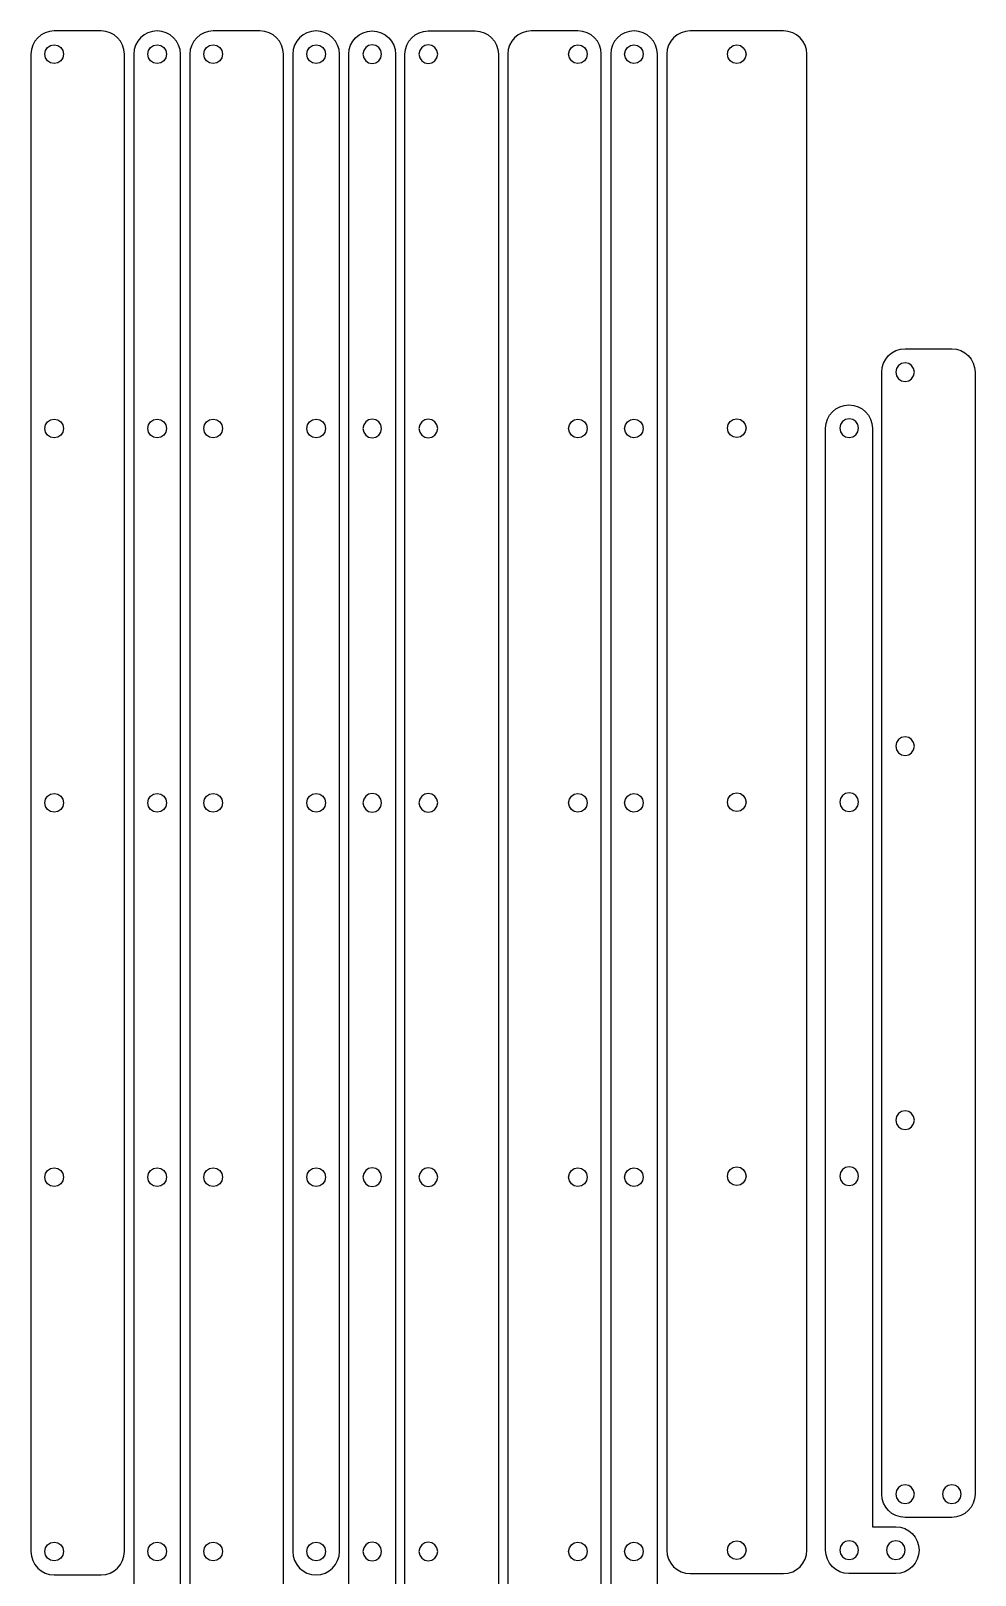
# Model space of a CAD drawing. Extents: x -146 to 800, y 150 to 800.
# Drawn here: x 598.1 to 800, y 469.9 to 800 of the extents above; entities that cross this region are included whole.
import ezdxf

# ---------------------------------------------------------------- set-up
doc = ezdxf.new("R2010")
doc.units = 0

msp = doc.modelspace()

# ---------------------------------------------------------------- linework, layer by layer
for p, q in [((600.257367, 799.14734), (599.51775, 798.53775)), ((601.107, 799.607281), (600.257367, 799.14734)), ((602.04682, 799.89777), (601.107, 799.607281)), ((603.057, 799.999), (602.04682, 799.89777)), ((613.056, 799.999), (603.057, 799.999)), ((614.066137, 799.89777), (613.056, 799.999)), ((615.005844, 799.607281), (614.066137, 799.89777)), ((615.855316, 799.14734), (615.005844, 799.607281)), ((616.59475, 798.53775), (615.855316, 799.14734)), ((622.256684, 799.14734), (621.51725, 798.53775)), ((623.106156, 799.607281), (622.256684, 799.14734)), ((624.045863, 799.89777), (623.106156, 799.607281)), ((625.056, 799.999), (624.045863, 799.89777)), ((626.066137, 799.89777), (625.056, 799.999)), ((627.005844, 799.607281), (626.066137, 799.89777)), ((627.855316, 799.14734), (627.005844, 799.607281)), ((628.59475, 798.53775), (627.855316, 799.14734)), ((634.257367, 799.14734), (633.51775, 798.53775)), ((635.107, 799.607281), (634.257367, 799.14734)), ((636.04682, 799.89777), (635.107, 799.607281)), ((637.057, 799.999), (636.04682, 799.89777)), ((647.057, 799.999), (637.057, 799.999)), ((648.067137, 799.89777), (647.057, 799.999)), ((649.006844, 799.607281), (648.067137, 799.89777)), ((649.856316, 799.14734), (649.006844, 799.607281)), ((650.59575, 798.53775), (649.856316, 799.14734)), ((656.257, 799.14734), (655.51775, 798.53775)), ((657.106313, 799.607281), (656.257, 799.14734)), ((658.045906, 799.89777), (657.106313, 799.607281)), ((659.056, 799.999), (658.045906, 799.89777)), ((660.06618, 799.89777), (659.056, 799.999)), ((661.006, 799.607281), (660.06618, 799.89777)), ((661.855633, 799.14734), (661.006, 799.607281)), ((662.59525, 798.53775), (661.855633, 799.14734)), ((667.51775, 798.53775), (668.257, 799.14734)), ((668.257, 799.14734), (669.106313, 799.607281)), ((669.106313, 799.607281), (670.045906, 799.89777)), ((670.045906, 799.89777), (671.056, 799.999)), ((671.056, 799.999), (672.066137, 799.89777)), ((672.066137, 799.89777), (673.005844, 799.607281)), ((673.005844, 799.607281), (673.855316, 799.14734)), ((673.855316, 799.14734), (674.59475, 798.53775)), ((679.51775, 798.53775), (680.257367, 799.14734)), ((680.257367, 799.14734), (681.107, 799.607281)), ((681.107, 799.607281), (682.04682, 799.89777)), ((682.04682, 799.89777), (683.057, 799.999)), ((683.057, 799.999), (693.056, 799.999)), ((693.056, 799.999), (694.066467, 799.89777)), ((694.066467, 799.89777), (695.006422, 799.607281)), ((695.006422, 799.607281), (695.856072, 799.14734)), ((695.856072, 799.14734), (696.595625, 798.53775)), ((702.257684, 799.14734), (701.51825, 798.53775)), ((703.107156, 799.607281), (702.257684, 799.14734)), ((704.046863, 799.89777), (703.107156, 799.607281)), ((705.057, 799.999), (704.046863, 799.89777)), ((715.057, 799.999), (705.057, 799.999)), ((716.067137, 799.89777), (715.057, 799.999)), ((717.006844, 799.607281), (716.067137, 799.89777)), ((717.856316, 799.14734), (717.006844, 799.607281)), ((718.59575, 798.53775), (717.856316, 799.14734)), ((724.257684, 799.14734), (723.51825, 798.53775)), ((725.107156, 799.607281), (724.257684, 799.14734)), ((726.046863, 799.89777), (725.107156, 799.607281)), ((727.057, 799.999), (726.046863, 799.89777)), ((728.067137, 799.89777), (727.057, 799.999)), ((729.006844, 799.607281), (728.067137, 799.89777)), ((729.856316, 799.14734), (729.006844, 799.607281)), ((730.59575, 798.53775), (729.856316, 799.14734)), ((736.255828, 799.143395), (735.517, 798.5345)), ((737.104625, 799.602781), (736.255828, 799.143395)), ((738.043609, 799.892902), (737.104625, 799.602781)), ((739.053, 799.994), (738.043609, 799.892902)), ((759.034, 799.994), (739.053, 799.994)), ((760.043391, 799.892902), (759.034, 799.994)), ((760.982375, 799.602781), (760.043391, 799.892902)), ((761.831172, 799.143395), (760.982375, 799.602781)), ((762.57, 798.5345), (761.831172, 799.143395)), ((598.157273, 796.009137), (598.056, 794.999)), ((598.447875, 796.948844), (598.157273, 796.009137)), ((598.907977, 797.798316), (598.447875, 796.948844)), ((599.51775, 798.53775), (598.907977, 797.798316)), ((601.057, 794.999), (601.214109, 795.77725)), ((601.214109, 795.77725), (601.642625, 796.413)), ((601.642625, 796.413), (602.278328, 796.84175)), ((602.278328, 796.84175), (603.057, 796.999)), ((603.057, 796.999), (603.835109, 796.841891)), ((603.835109, 796.841891), (604.470625, 796.413375)), ((604.470625, 796.413375), (604.899328, 795.777672)), ((604.899328, 795.777672), (605.057, 794.999)), ((617.20434, 797.798316), (616.59475, 798.53775)), ((617.664281, 796.948844), (617.20434, 797.798316)), ((617.95477, 796.009137), (617.664281, 796.948844)), ((618.056, 794.999), (617.95477, 796.009137)), ((620.15723, 796.009137), (620.056, 794.999)), ((620.447719, 796.948844), (620.15723, 796.009137)), ((620.90766, 797.798316), (620.447719, 796.948844)), ((621.51725, 798.53775), (620.90766, 797.798316)), ((623.074, 794.999), (623.23125, 795.77725)), ((623.23125, 795.77725), (623.66, 796.413)), ((623.66, 796.413), (624.29575, 796.84175)), ((624.29575, 796.84175), (625.074, 796.999)), ((625.074, 796.999), (625.852672, 796.841891)), ((625.852672, 796.841891), (626.488375, 796.413375)), ((626.488375, 796.413375), (626.916891, 795.777672)), ((626.916891, 795.777672), (627.074, 794.999)), ((629.20434, 797.798316), (628.59475, 798.53775)), ((629.664281, 796.948844), (629.20434, 797.798316)), ((629.95477, 796.009137), (629.664281, 796.948844)), ((630.056, 794.999), (629.95477, 796.009137)), ((632.157273, 796.009137), (632.056, 794.999)), ((632.447875, 796.948844), (632.157273, 796.009137)), ((632.907977, 797.798316), (632.447875, 796.948844)), ((633.51775, 798.53775), (632.907977, 797.798316)), ((635.057, 794.999), (635.214109, 795.77725)), ((635.214109, 795.77725), (635.642625, 796.413)), ((635.642625, 796.413), (636.278328, 796.84175)), ((636.278328, 796.84175), (637.057, 796.999)), ((637.057, 796.999), (637.835109, 796.841891)), ((637.835109, 796.841891), (638.470625, 796.413375)), ((638.470625, 796.413375), (638.899328, 795.777672)), ((638.899328, 795.777672), (639.057, 794.999)), ((651.20534, 797.798316), (650.59575, 798.53775)), ((651.665281, 796.948844), (651.20534, 797.798316)), ((651.95577, 796.009137), (651.665281, 796.948844)), ((652.057, 794.999), (651.95577, 796.009137)), ((654.158187, 796.009137), (654.057, 794.999)), ((654.448562, 796.948844), (654.158187, 796.009137)), ((654.908344, 797.798316), (654.448562, 796.948844)), ((655.51775, 798.53775), (654.908344, 797.798316)), ((657.075, 794.999), (657.232094, 795.77725)), ((657.232094, 795.77725), (657.6605, 796.413)), ((657.6605, 796.413), (658.295906, 796.84175)), ((658.295906, 796.84175), (659.074, 796.999)), ((659.074, 796.999), (659.852672, 796.841891)), ((659.852672, 796.841891), (660.488375, 796.413375)), ((660.488375, 796.413375), (660.916891, 795.777672)), ((660.916891, 795.777672), (661.074, 794.999)), ((663.205023, 797.798316), (662.59525, 798.53775)), ((663.665125, 796.948844), (663.205023, 797.798316)), ((663.955727, 796.009137), (663.665125, 796.948844)), ((664.057, 794.999), (663.955727, 796.009137)), ((666.057, 794.999), (666.158187, 796.009137)), ((666.158187, 796.009137), (666.448562, 796.948844)), ((666.448562, 796.948844), (666.908344, 797.798316)), ((666.908344, 797.798316), (667.51775, 798.53775)), ((669.23125, 795.777828), (669.074, 794.999)), ((669.66, 796.413875), (669.23125, 795.777828)), ((670.29575, 796.842734), (669.66, 796.413875)), ((671.074, 797), (670.29575, 796.842734)), ((671.852672, 796.842734), (671.074, 797)), ((672.488375, 796.413875), (671.852672, 796.842734)), ((672.916891, 795.777828), (672.488375, 796.413875)), ((673.074, 794.999), (672.916891, 795.777828)), ((674.59475, 798.53775), (675.20434, 797.798316)), ((675.20434, 797.798316), (675.664281, 796.948844)), ((675.664281, 796.948844), (675.95477, 796.009137)), ((675.95477, 796.009137), (676.056, 794.999)), ((678.056, 794.999), (678.157273, 796.009137)), ((678.157273, 796.009137), (678.447875, 796.948844)), ((678.447875, 796.948844), (678.907977, 797.798316)), ((678.907977, 797.798316), (679.51775, 798.53775)), ((681.214109, 795.777828), (681.057, 794.999)), ((681.642625, 796.413875), (681.214109, 795.777828)), ((682.278328, 796.842734), (681.642625, 796.413875)), ((683.057, 797), (682.278328, 796.842734)), ((683.835672, 796.842734), (683.057, 797)), ((684.471375, 796.413875), (683.835672, 796.842734)), ((684.899891, 795.777828), (684.471375, 796.413875)), ((685.057, 794.999), (684.899891, 795.777828)), ((696.595625, 798.53775), (697.205287, 797.798316)), ((697.205287, 797.798316), (697.665266, 796.948844)), ((697.665266, 796.948844), (697.955768, 796.009137)), ((697.955768, 796.009137), (698.057, 794.999)), ((700.15823, 796.009137), (700.057, 794.999)), ((700.448719, 796.948844), (700.15823, 796.009137)), ((700.90866, 797.798316), (700.448719, 796.948844)), ((701.51825, 798.53775), (700.90866, 797.798316)), ((713.057, 794.999), (713.214109, 795.777828)), ((713.214109, 795.777828), (713.642625, 796.413875)), ((713.642625, 796.413875), (714.278328, 796.842734)), ((714.278328, 796.842734), (715.057, 797)), ((715.057, 797), (715.83525, 796.842734)), ((715.83525, 796.842734), (716.471, 796.413875)), ((716.471, 796.413875), (716.89975, 795.777828)), ((716.89975, 795.777828), (717.057, 794.999)), ((719.20534, 797.798316), (718.59575, 798.53775)), ((719.665281, 796.948844), (719.20534, 797.798316)), ((719.95577, 796.009137), (719.665281, 796.948844)), ((720.057, 794.999), (719.95577, 796.009137)), ((722.15823, 796.009137), (722.057, 794.999)), ((722.448719, 796.948844), (722.15823, 796.009137)), ((722.90866, 797.798316), (722.448719, 796.948844)), ((723.51825, 798.53775), (722.90866, 797.798316)), ((725.039, 794.999), (725.196109, 795.777828)), ((725.196109, 795.777828), (725.624625, 796.413875)), ((725.624625, 796.413875), (726.260328, 796.842734)), ((726.260328, 796.842734), (727.039, 797)), ((727.039, 797), (727.817672, 796.842734)), ((727.817672, 796.842734), (728.453375, 796.413875)), ((728.453375, 796.413875), (728.881891, 795.777828)), ((728.881891, 795.777828), (729.039, 794.999)), ((731.20534, 797.798316), (730.59575, 798.53775)), ((731.665281, 796.948844), (731.20534, 797.798316)), ((731.95577, 796.009137), (731.665281, 796.948844)), ((732.057, 794.999), (731.95577, 796.009137)), ((734.158141, 796.008348), (734.057, 794.999)), ((734.448375, 796.947219), (734.158141, 796.008348)), ((734.907922, 797.795855), (734.448375, 796.947219)), ((735.517, 798.5345), (734.907922, 797.795855)), ((747.011, 794.999), (747.167937, 795.776516)), ((747.167937, 795.776516), (747.596, 796.411625)), ((747.596, 796.411625), (748.231063, 796.839922)), ((748.231063, 796.839922), (749.009, 796.997)), ((749.009, 796.997), (749.786938, 796.839922)), ((749.786938, 796.839922), (750.422, 796.411625)), ((750.422, 796.411625), (750.850063, 795.776516)), ((750.850063, 795.776516), (751.007, 794.999)), ((763.179078, 797.795855), (762.57, 798.5345)), ((763.638625, 796.947219), (763.179078, 797.795855)), ((763.928859, 796.008348), (763.638625, 796.947219)), ((764.03, 794.999), (763.928859, 796.008348)), ((598.056, 794.999), (598.056, 474.999)), ((601.214109, 794.22075), (601.057, 794.999)), ((601.642625, 793.585), (601.214109, 794.22075)), ((602.278328, 793.15625), (601.642625, 793.585)), ((603.057, 792.999), (602.278328, 793.15625)), ((603.835672, 793.156109), (603.057, 792.999)), ((604.471375, 793.584625), (603.835672, 793.156109)), ((604.899891, 794.220328), (604.471375, 793.584625)), ((605.057, 794.999), (604.899891, 794.220328)), ((618.056, 474.999), (618.056, 794.999)), ((620.056, 794.999), (620.056, 394.999)), ((623.231109, 794.220328), (623.074, 794.999)), ((623.659625, 793.584625), (623.231109, 794.220328)), ((624.295328, 793.156109), (623.659625, 793.584625)), ((625.074, 792.999), (624.295328, 793.156109)), ((625.852672, 793.155687), (625.074, 792.999)), ((626.488375, 793.58425), (625.852672, 793.155687)), ((626.916891, 794.220187), (626.488375, 793.58425)), ((627.074, 794.999), (626.916891, 794.220187)), ((630.056, 394.999), (630.056, 794.999)), ((632.056, 794.999), (632.056, 394.999)), ((635.214109, 794.220328), (635.057, 794.999)), ((635.642625, 793.584625), (635.214109, 794.220328)), ((636.278328, 793.156109), (635.642625, 793.584625)), ((637.057, 792.999), (636.278328, 793.156109)), ((637.835672, 793.155687), (637.057, 792.999)), ((638.471375, 793.58425), (637.835672, 793.155687)), ((638.899891, 794.220187), (638.471375, 793.58425)), ((639.057, 794.999), (638.899891, 794.220187)), ((652.057, 394.999), (652.057, 794.999)), ((654.057, 794.999), (654.057, 474.999)), ((657.231672, 794.22075), (657.075, 794.999)), ((657.660125, 793.585), (657.231672, 794.22075)), ((658.295766, 793.15625), (657.660125, 793.585)), ((659.074, 792.999), (658.295766, 793.15625)), ((659.852672, 793.156109), (659.074, 792.999)), ((660.488375, 793.584625), (659.852672, 793.156109)), ((660.916891, 794.220328), (660.488375, 793.584625)), ((661.074, 794.999), (660.916891, 794.220328)), ((664.057, 474.999), (664.057, 794.999)), ((666.057, 155), (666.057, 794.999)), ((669.074, 794.999), (669.23125, 794.22075)), ((669.23125, 794.22075), (669.66, 793.585)), ((669.66, 793.585), (670.29575, 793.15625)), ((670.29575, 793.15625), (671.074, 792.999)), ((671.074, 792.999), (671.852672, 793.156109)), ((671.852672, 793.156109), (672.488375, 793.584625)), ((672.488375, 793.584625), (672.916891, 794.220328)), ((672.916891, 794.220328), (673.074, 794.999)), ((676.056, 794.999), (676.056, 155)), ((678.056, 155), (678.056, 794.999)), ((681.057, 794.999), (681.214109, 794.22075)), ((681.214109, 794.22075), (681.642625, 793.585)), ((681.642625, 793.585), (682.278328, 793.15625)), ((682.278328, 793.15625), (683.057, 792.999)), ((683.057, 792.999), (683.835109, 793.156109)), ((683.835109, 793.156109), (684.470625, 793.584625)), ((684.470625, 793.584625), (684.899328, 794.220328)), ((684.899328, 794.220328), (685.057, 794.999)), ((698.057, 794.999), (698.057, 155)), ((700.057, 794.999), (700.057, 155)), ((713.214109, 794.220328), (713.057, 794.999)), ((713.642625, 793.584625), (713.214109, 794.220328)), ((714.278328, 793.156109), (713.642625, 793.584625)), ((715.057, 792.999), (714.278328, 793.156109)), ((715.83525, 793.15625), (715.057, 792.999)), ((716.471, 793.585), (715.83525, 793.15625)), ((716.89975, 794.22075), (716.471, 793.585)), ((717.057, 794.999), (716.89975, 794.22075)), ((720.057, 155), (720.057, 794.999)), ((722.057, 794.999), (722.057, 155)), ((725.19625, 794.220328), (725.039, 794.999)), ((725.625, 793.584625), (725.19625, 794.220328)), ((726.26075, 793.156109), (725.625, 793.584625)), ((727.039, 792.999), (726.26075, 793.156109)), ((727.81725, 793.15625), (727.039, 792.999)), ((728.453, 793.585), (727.81725, 793.15625)), ((728.88175, 794.22075), (728.453, 793.585)), ((729.039, 794.999), (728.88175, 794.22075)), ((732.057, 155), (732.057, 794.999)), ((734.057, 794.999), (734.057, 475.284)), ((747.167937, 794.221063), (747.011, 794.999)), ((747.596, 793.586), (747.167937, 794.221063)), ((748.231063, 793.157938), (747.596, 793.586)), ((749.009, 793.001), (748.231063, 793.157938)), ((749.786516, 793.157938), (749.009, 793.001)), ((750.421625, 793.586), (749.786516, 793.157938)), ((750.849922, 794.221063), (750.421625, 793.586)), ((751.007, 794.999), (750.849922, 794.221063)), ((764.03, 475.284), (764.03, 794.999)), ((780.407516, 729.006797), (780.867186, 729.855416)), ((780.867186, 729.855416), (781.476375, 730.594125)), ((781.476375, 730.594125), (782.215268, 731.203131)), ((782.215268, 731.203131), (783.064047, 731.662641)), ((783.064047, 731.662641), (784.002896, 731.952861)), ((784.002896, 731.952861), (785.012, 732.054)), ((785.012, 732.054), (795.003, 732.054)), ((795.003, 732.054), (796.012391, 731.952861)), ((796.012391, 731.952861), (796.951375, 731.662641)), ((796.951375, 731.662641), (797.800172, 731.203131)), ((797.800172, 731.203131), (798.539, 730.594125)), ((798.539, 730.594125), (799.148078, 729.855416)), ((799.148078, 729.855416), (799.607625, 729.006797)), ((780.016, 727.059), (780.117182, 728.068061)), ((780.016, 487.273), (780.016, 727.059)), ((780.117182, 728.068061), (780.407516, 729.006797)), ((783.171078, 727.837094), (783.014, 727.059)), ((783.014, 727.059), (783.171078, 726.281484)), ((783.599375, 728.4725), (783.171078, 727.837094)), ((783.171078, 726.281484), (783.599375, 725.646375)), ((784.234484, 728.900906), (783.599375, 728.4725)), ((785.012, 729.058), (784.234484, 728.900906)), ((785.789937, 728.900906), (785.012, 729.058)), ((786.425, 728.4725), (785.789937, 728.900906)), ((786.853062, 727.837094), (786.425, 728.4725)), ((786.425, 725.646), (786.853062, 726.281062)), ((787.01, 727.059), (786.853062, 727.837094)), ((786.853062, 726.281062), (787.01, 727.059)), ((799.607625, 729.006797), (799.897859, 728.068061)), ((799.897859, 728.068061), (799.999, 727.059)), ((799.999, 727.059), (799.999, 487.273)), ((783.599375, 725.646375), (784.234484, 725.218078)), ((784.234484, 725.218078), (785.012, 725.061)), ((785.012, 725.061), (785.789937, 725.217937)), ((785.789937, 725.217937), (786.425, 725.646)), ((770.225828, 719.214131), (771.074625, 719.673641)), ((771.074625, 719.673641), (772.013609, 719.963861)), ((772.013609, 719.963861), (773.023, 720.065)), ((773.023, 720.065), (774.032061, 719.963861)), ((774.032061, 719.963861), (774.970797, 719.673641)), ((774.970797, 719.673641), (775.819416, 719.214131)), ((601.214109, 715.777672), (601.642625, 716.413375)), ((601.642625, 716.413375), (602.278328, 716.841891)), ((602.278328, 716.841891), (603.057, 716.999)), ((603.057, 716.999), (603.835109, 716.841891)), ((603.835109, 716.841891), (604.470625, 716.413375)), ((604.470625, 716.413375), (604.899328, 715.777672)), ((623.23125, 715.777531), (623.66, 716.413)), ((623.66, 716.413), (624.29575, 716.841469)), ((624.29575, 716.841469), (625.074, 716.999)), ((625.074, 716.999), (625.852672, 716.841891)), ((625.852672, 716.841891), (626.488375, 716.413375)), ((626.488375, 716.413375), (626.916891, 715.777672)), ((635.214109, 715.777531), (635.642625, 716.413)), ((635.642625, 716.413), (636.278328, 716.841469)), ((636.278328, 716.841469), (637.057, 716.999)), ((637.057, 716.999), (637.835109, 716.841891)), ((637.835109, 716.841891), (638.470625, 716.413375)), ((638.470625, 716.413375), (638.899328, 715.777672)), ((657.232094, 715.777672), (657.6605, 716.413375)), ((657.6605, 716.413375), (658.295906, 716.841891)), ((658.295906, 716.841891), (659.074, 716.999)), ((659.074, 716.999), (659.852672, 716.841891)), ((659.852672, 716.841891), (660.488375, 716.413375)), ((660.488375, 716.413375), (660.916891, 715.777672)), ((669.66, 716.413375), (669.23125, 715.777672)), ((670.29575, 716.841891), (669.66, 716.413375)), ((671.074, 716.999), (670.29575, 716.841891)), ((671.852672, 716.842313), (671.074, 716.999)), ((672.488375, 716.41375), (671.852672, 716.842313)), ((672.916891, 715.777813), (672.488375, 716.41375)), ((681.642625, 716.413375), (681.214109, 715.777672)), ((682.278328, 716.841891), (681.642625, 716.413375)), ((683.057, 716.999), (682.278328, 716.841891)), ((683.835672, 716.842313), (683.057, 716.999)), ((684.471375, 716.41375), (683.835672, 716.842313)), ((684.899891, 715.777813), (684.471375, 716.41375)), ((713.214109, 715.777813), (713.642625, 716.41375)), ((713.642625, 716.41375), (714.278328, 716.842313)), ((714.278328, 716.842313), (715.057, 716.999)), ((715.057, 716.999), (715.83525, 716.841891)), ((715.83525, 716.841891), (716.471, 716.413375)), ((716.471, 716.413375), (716.89975, 715.777672)), ((725.196109, 715.777813), (725.624625, 716.41375)), ((725.624625, 716.41375), (726.260328, 716.842313)), ((726.260328, 716.842313), (727.039, 716.999)), ((727.039, 716.999), (727.817672, 716.841891)), ((727.817672, 716.841891), (728.453375, 716.413375)), ((728.453375, 716.413375), (728.881891, 715.777672)), ((747.167937, 715.848094), (747.596, 716.4835)), ((747.596, 716.4835), (748.231063, 716.911906)), ((748.231063, 716.911906), (749.009, 717.069)), ((749.009, 717.069), (749.786938, 716.911906)), ((749.786938, 716.911906), (750.422, 716.4835)), ((750.422, 716.4835), (750.850063, 715.848094)), ((768.128141, 716.079061), (768.418375, 717.017797)), ((768.418375, 717.017797), (768.877922, 717.866416)), ((768.877922, 717.866416), (769.487, 718.605125)), ((769.487, 718.605125), (770.225828, 719.214131)), ((771.627625, 716.482625), (771.199516, 715.847516)), ((772.262922, 716.910922), (771.627625, 716.482625)), ((773.041, 717.068), (772.262922, 716.910922)), ((773.818516, 716.911484), (773.041, 717.068)), ((774.453625, 716.483375), (773.818516, 716.911484)), ((774.881922, 715.848078), (774.453625, 716.483375)), ((775.819416, 719.214131), (776.558125, 718.605125)), ((776.558125, 718.605125), (777.167131, 717.866416)), ((777.167131, 717.866416), (777.626641, 717.017797)), ((777.626641, 717.017797), (777.916861, 716.079061)), ((601.057, 714.999), (601.214109, 715.777672)), ((601.214109, 714.22075), (601.057, 714.999)), ((601.642625, 713.585), (601.214109, 714.22075)), ((602.278328, 713.15625), (601.642625, 713.585)), ((603.057, 712.999), (602.278328, 713.15625)), ((603.835672, 713.15625), (603.057, 712.999)), ((604.471375, 713.585), (603.835672, 713.15625)), ((604.899891, 714.22075), (604.471375, 713.585)), ((604.899328, 715.777672), (605.057, 714.999)), ((605.057, 714.999), (604.899891, 714.22075)), ((623.074, 714.999), (623.23125, 715.777531)), ((623.231109, 714.22075), (623.074, 714.999)), ((623.659625, 713.585), (623.231109, 714.22075)), ((624.295328, 713.15625), (623.659625, 713.585)), ((625.074, 712.999), (624.295328, 713.15625)), ((625.852672, 713.156109), (625.074, 712.999)), ((626.488375, 713.584625), (625.852672, 713.156109)), ((626.916891, 714.220328), (626.488375, 713.584625)), ((626.916891, 715.777672), (627.074, 714.999)), ((627.074, 714.999), (626.916891, 714.220328)), ((635.057, 714.999), (635.214109, 715.777531)), ((635.214109, 714.22075), (635.057, 714.999)), ((635.642625, 713.585), (635.214109, 714.22075)), ((636.278328, 713.15625), (635.642625, 713.585)), ((637.057, 712.999), (636.278328, 713.15625)), ((637.835672, 713.156109), (637.057, 712.999)), ((638.471375, 713.584625), (637.835672, 713.156109)), ((638.899891, 714.220328), (638.471375, 713.584625)), ((638.899328, 715.777672), (639.057, 714.999)), ((639.057, 714.999), (638.899891, 714.220328)), ((657.075, 714.999), (657.232094, 715.777672)), ((657.231672, 714.22075), (657.075, 714.999)), ((657.660125, 713.585), (657.231672, 714.22075)), ((658.295766, 713.15625), (657.660125, 713.585)), ((659.074, 712.999), (658.295766, 713.15625)), ((659.852672, 713.15625), (659.074, 712.999)), ((660.488375, 713.585), (659.852672, 713.15625)), ((660.916891, 714.22075), (660.488375, 713.585)), ((660.916891, 715.777672), (661.074, 714.999)), ((661.074, 714.999), (660.916891, 714.22075)), ((669.23125, 715.777672), (669.074, 714.999)), ((669.074, 714.999), (669.23125, 714.220906)), ((669.23125, 714.220906), (669.66, 713.5855)), ((669.66, 713.5855), (670.29575, 713.157094)), ((670.29575, 713.157094), (671.074, 713)), ((671.074, 713), (671.852672, 713.157094)), ((671.852672, 713.157094), (672.488375, 713.5855)), ((672.488375, 713.5855), (672.916891, 714.220906)), ((673.074, 714.999), (672.916891, 715.777813)), ((672.916891, 714.220906), (673.074, 714.999)), ((681.214109, 715.777672), (681.057, 714.999)), ((681.057, 714.999), (681.214109, 714.220906)), ((681.214109, 714.220906), (681.642625, 713.5855)), ((681.642625, 713.5855), (682.278328, 713.157094)), ((682.278328, 713.157094), (683.057, 713)), ((683.057, 713), (683.835109, 713.157094)), ((683.835109, 713.157094), (684.470625, 713.5855)), ((684.470625, 713.5855), (684.899328, 714.220906)), ((684.899328, 714.220906), (685.057, 714.999)), ((685.057, 714.999), (684.899891, 715.777813)), ((713.057, 714.999), (713.214109, 715.777813)), ((713.214109, 714.220906), (713.057, 714.999)), ((713.642625, 713.5855), (713.214109, 714.220906)), ((714.278328, 713.157094), (713.642625, 713.5855)), ((715.057, 713), (714.278328, 713.157094)), ((715.83525, 713.157094), (715.057, 713)), ((716.471, 713.5855), (715.83525, 713.157094)), ((716.89975, 714.220906), (716.471, 713.5855)), ((716.89975, 715.777672), (717.057, 714.999)), ((717.057, 714.999), (716.89975, 714.220906)), ((725.039, 714.999), (725.196109, 715.777813)), ((725.19625, 714.220906), (725.039, 714.999)), ((725.625, 713.5855), (725.19625, 714.220906)), ((726.26075, 713.157094), (725.625, 713.5855)), ((727.039, 713), (726.26075, 713.157094)), ((727.81725, 713.157094), (727.039, 713)), ((728.453, 713.5855), (727.81725, 713.157094)), ((728.88175, 714.220906), (728.453, 713.5855)), ((729.039, 714.999), (728.88175, 714.220906)), ((728.881891, 715.777672), (729.039, 714.999)), ((747.011, 715.07), (747.167937, 715.848094)), ((747.167937, 714.292063), (747.011, 715.07)), ((747.596, 713.657), (747.167937, 714.292063)), ((748.231063, 713.228937), (747.596, 713.657)), ((749.009, 713.072), (748.231063, 713.228937)), ((749.786516, 713.229078), (749.009, 713.072)), ((750.421625, 713.657375), (749.786516, 713.229078)), ((750.849922, 714.292484), (750.421625, 713.657375)), ((751.007, 715.07), (750.849922, 714.292484)), ((750.850063, 715.848094), (751.007, 715.07)), ((768.027, 715.07), (768.128141, 716.079061)), ((768.027, 475.284), (768.027, 715.07)), ((771.199516, 715.847516), (771.043, 715.07)), ((771.043, 715.07), (771.199937, 714.292063)), ((771.199937, 714.292063), (771.628, 713.657)), ((771.628, 713.657), (772.263063, 713.228937)), ((772.263063, 713.228937), (773.041, 713.072)), ((773.041, 713.072), (773.818516, 713.228937)), ((773.818516, 713.228937), (774.453625, 713.657)), ((774.453625, 713.657), (774.881922, 714.292063)), ((775.039, 715.07), (774.881922, 715.848078)), ((774.881922, 714.292063), (775.039, 715.07)), ((777.916861, 716.079061), (778.018, 715.07)), ((778.018, 715.07), (778.018, 480.279)), ((783.171078, 647.908094), (783.014, 647.13)), ((783.014, 647.13), (783.171078, 646.352641)), ((783.599375, 648.5435), (783.171078, 647.908094)), ((784.234484, 648.971906), (783.599375, 648.5435)), ((785.012, 649.129), (784.234484, 648.971906)), ((785.789937, 648.971906), (785.012, 649.129)), ((786.425, 648.5435), (785.789937, 648.971906)), ((786.853062, 647.908094), (786.425, 648.5435)), ((787.01, 647.13), (786.853062, 647.908094)), ((786.853062, 646.352219), (787.01, 647.13)), ((783.171078, 646.352641), (783.599375, 645.717875)), ((783.599375, 645.717875), (784.234484, 645.289922)), ((784.234484, 645.289922), (785.012, 645.133)), ((785.012, 645.133), (785.789937, 645.289781)), ((785.789937, 645.289781), (786.425, 645.7175)), ((786.425, 645.7175), (786.853062, 646.352219)), ((602.278328, 636.841906), (603.057, 636.999)), ((603.057, 636.999), (603.835109, 636.841906)), ((624.29575, 636.84175), (625.074, 636.999)), ((625.074, 636.999), (625.852672, 636.841891)), ((636.278328, 636.84175), (637.057, 636.999)), ((637.057, 636.999), (637.835109, 636.841891)), ((658.295906, 636.841906), (659.074, 636.999)), ((659.074, 636.999), (659.852672, 636.841906)), ((671.074, 637), (670.29575, 636.842734)), ((671.852672, 636.842734), (671.074, 637)), ((683.057, 637), (682.278328, 636.842734)), ((683.835672, 636.842734), (683.057, 637)), ((714.278328, 636.842734), (715.057, 637)), ((715.057, 637), (715.83525, 636.842734)), ((726.260328, 636.842734), (727.039, 637)), ((727.039, 637), (727.817672, 636.842734)), ((748.231063, 636.982906), (749.009, 637.14)), ((749.009, 637.14), (749.786938, 636.982906)), ((773.041, 637.139), (772.262922, 636.981922)), ((773.818516, 636.982484), (773.041, 637.139)), ((601.057, 635), (601.214109, 635.778094)), ((601.214109, 634.221172), (601.057, 635)), ((601.214109, 635.778094), (601.642625, 636.4135)), ((601.642625, 633.585125), (601.214109, 634.221172)), ((601.642625, 636.4135), (602.278328, 636.841906)), ((603.835109, 636.841906), (604.470625, 636.4135)), ((604.470625, 636.4135), (604.899328, 635.778094)), ((604.899891, 634.221172), (604.471375, 633.585125)), ((604.899328, 635.778094), (605.057, 635)), ((605.057, 635), (604.899891, 634.221172)), ((623.074, 634.999), (623.23125, 635.77725)), ((623.231109, 634.220328), (623.074, 634.999)), ((623.659625, 633.584625), (623.231109, 634.220328)), ((623.23125, 635.77725), (623.66, 636.413)), ((623.66, 636.413), (624.29575, 636.84175)), ((625.852672, 636.841891), (626.488375, 636.413375)), ((626.488375, 636.413375), (626.916891, 635.777672)), ((626.916891, 634.220328), (626.488375, 633.584625)), ((626.916891, 635.777672), (627.074, 634.999)), ((627.074, 634.999), (626.916891, 634.220328)), ((635.057, 634.999), (635.214109, 635.77725)), ((635.214109, 634.220328), (635.057, 634.999)), ((635.214109, 635.77725), (635.642625, 636.413)), ((635.642625, 633.584625), (635.214109, 634.220328)), ((635.642625, 636.413), (636.278328, 636.84175)), ((637.835109, 636.841891), (638.470625, 636.413375)), ((638.470625, 636.413375), (638.899328, 635.777672)), ((638.899891, 634.220328), (638.471375, 633.584625)), ((638.899328, 635.777672), (639.057, 634.999)), ((639.057, 634.999), (638.899891, 634.220328)), ((657.075, 635), (657.232094, 635.778094)), ((657.231672, 634.221172), (657.075, 635)), ((657.660125, 633.585125), (657.231672, 634.221172)), ((657.232094, 635.778094), (657.6605, 636.4135)), ((657.6605, 636.4135), (658.295906, 636.841906)), ((659.852672, 636.841906), (660.488375, 636.4135)), ((660.488375, 636.4135), (660.916891, 635.778094)), ((660.916891, 634.221172), (660.488375, 633.585125)), ((660.916891, 635.778094), (661.074, 635)), ((661.074, 635), (660.916891, 634.221172)), ((669.23125, 635.777828), (669.074, 634.999)), ((669.074, 634.999), (669.23125, 634.220891)), ((669.66, 636.413875), (669.23125, 635.777828)), ((669.23125, 634.220891), (669.66, 633.585375)), ((670.29575, 636.842734), (669.66, 636.413875)), ((672.488375, 636.413875), (671.852672, 636.842734)), ((672.916891, 635.777828), (672.488375, 636.413875)), ((672.488375, 633.585), (672.916891, 634.22075)), ((673.074, 634.999), (672.916891, 635.777828)), ((672.916891, 634.22075), (673.074, 634.999)), ((681.214109, 635.777828), (681.057, 634.999)), ((681.057, 634.999), (681.214109, 634.220891)), ((681.642625, 636.413875), (681.214109, 635.777828)), ((681.214109, 634.220891), (681.642625, 633.585375)), ((682.278328, 636.842734), (681.642625, 636.413875)), ((684.471375, 636.413875), (683.835672, 636.842734)), ((684.470625, 633.585), (684.899328, 634.22075)), ((684.899891, 635.777828), (684.471375, 636.413875)), ((684.899328, 634.22075), (685.057, 634.999)), ((685.057, 634.999), (684.899891, 635.777828)), ((713.057, 634.999), (713.214109, 635.777828)), ((713.214109, 634.22075), (713.057, 634.999)), ((713.214109, 635.777828), (713.642625, 636.413875)), ((713.642625, 633.585), (713.214109, 634.22075)), ((713.642625, 636.413875), (714.278328, 636.842734)), ((715.83525, 636.842734), (716.471, 636.413875)), ((716.471, 636.413875), (716.89975, 635.777828)), ((716.89975, 634.220891), (716.471, 633.585375)), ((716.89975, 635.777828), (717.057, 634.999)), ((717.057, 634.999), (716.89975, 634.220891)), ((725.039, 634.999), (725.196109, 635.777828)), ((725.19625, 634.22075), (725.039, 634.999)), ((725.196109, 635.777828), (725.624625, 636.413875)), ((725.625, 633.585), (725.19625, 634.22075)), ((725.624625, 636.413875), (726.260328, 636.842734)), ((727.817672, 636.842734), (728.453375, 636.413875)), ((728.88175, 634.220891), (728.453, 633.585375)), ((728.453375, 636.413875), (728.881891, 635.777828)), ((729.039, 634.999), (728.88175, 634.220891)), ((728.881891, 635.777828), (729.039, 634.999)), ((747.011, 635.141), (747.167937, 635.919094)), ((747.167937, 634.363063), (747.011, 635.141)), ((747.167937, 635.919094), (747.596, 636.5545)), ((747.596, 633.728), (747.167937, 634.363063)), ((747.596, 636.5545), (748.231063, 636.982906)), ((748.231063, 633.299938), (747.596, 633.728)), ((750.421625, 633.728375), (749.786516, 633.300359)), ((749.786938, 636.982906), (750.422, 636.5545)), ((750.849922, 634.363203), (750.421625, 633.728375)), ((750.422, 636.5545), (750.850063, 635.919094)), ((751.007, 635.141), (750.849922, 634.363203)), ((750.850063, 635.919094), (751.007, 635.141)), ((771.199516, 635.918516), (771.043, 635.141)), ((771.043, 635.141), (771.199937, 634.363063)), ((771.627625, 636.553625), (771.199516, 635.918516)), ((771.199937, 634.363063), (771.628, 633.728)), ((772.262922, 636.981922), (771.627625, 636.553625)), ((771.628, 633.728), (772.263063, 633.299938)), ((774.453625, 636.554375), (773.818516, 636.982484)), ((773.818516, 633.299938), (774.453625, 633.728)), ((774.881922, 635.919078), (774.453625, 636.554375)), ((774.453625, 633.728), (774.881922, 634.363063)), ((775.039, 635.141), (774.881922, 635.919078)), ((774.881922, 634.363063), (775.039, 635.141)), ((602.278328, 633.156266), (601.642625, 633.585125)), ((603.057, 632.999), (602.278328, 633.156266)), ((603.835672, 633.156266), (603.057, 632.999)), ((604.471375, 633.585125), (603.835672, 633.156266)), ((624.295328, 633.156109), (623.659625, 633.584625)), ((625.074, 632.999), (624.295328, 633.156109)), ((625.852672, 633.156109), (625.074, 632.999)), ((626.488375, 633.584625), (625.852672, 633.156109)), ((636.278328, 633.156109), (635.642625, 633.584625)), ((637.057, 632.999), (636.278328, 633.156109)), ((637.835672, 633.156109), (637.057, 632.999)), ((638.471375, 633.584625), (637.835672, 633.156109)), ((658.295766, 633.156266), (657.660125, 633.585125)), ((659.074, 632.999), (658.295766, 633.156266)), ((659.852672, 633.156266), (659.074, 632.999)), ((660.488375, 633.585125), (659.852672, 633.156266)), ((669.66, 633.585375), (670.29575, 633.156672)), ((670.29575, 633.156672), (671.074, 632.999)), ((671.074, 632.999), (671.852672, 633.15625)), ((671.852672, 633.15625), (672.488375, 633.585)), ((681.642625, 633.585375), (682.278328, 633.156672)), ((682.278328, 633.156672), (683.057, 632.999)), ((683.057, 632.999), (683.835109, 633.15625)), ((683.835109, 633.15625), (684.470625, 633.585)), ((714.278328, 633.15625), (713.642625, 633.585)), ((715.057, 632.999), (714.278328, 633.15625)), ((715.83525, 633.156672), (715.057, 632.999)), ((716.471, 633.585375), (715.83525, 633.156672)), ((726.26075, 633.15625), (725.625, 633.585)), ((727.039, 632.999), (726.26075, 633.15625)), ((727.81725, 633.156672), (727.039, 632.999)), ((728.453, 633.585375), (727.81725, 633.156672)), ((749.009, 633.143), (748.231063, 633.299938)), ((749.786516, 633.300359), (749.009, 633.143)), ((772.263063, 633.299938), (773.041, 633.143)), ((773.041, 633.143), (773.818516, 633.299938)), ((783.171078, 567.979094), (783.014, 567.201)), ((783.599375, 568.6145), (783.171078, 567.979094)), ((784.234484, 569.042906), (783.599375, 568.6145)), ((785.012, 569.2), (784.234484, 569.042906)), ((785.789937, 569.043047), (785.012, 569.2)), ((786.425, 568.614875), (785.789937, 569.043047)), ((786.853062, 567.979516), (786.425, 568.614875)), ((787.01, 567.201), (786.853062, 567.979516)), ((783.014, 567.201), (783.171078, 566.423625)), ((783.171078, 566.423625), (783.599375, 565.78875)), ((783.599375, 565.78875), (784.234484, 565.3605)), ((784.234484, 565.3605), (785.012, 565.203)), ((785.012, 565.203), (785.789937, 565.360078)), ((785.789937, 565.360078), (786.425, 565.788375)), ((786.425, 565.788375), (786.853062, 566.423484)), ((786.853062, 566.423484), (787.01, 567.201)), ((601.057, 554.999), (601.214109, 555.777672)), ((601.214109, 554.22075), (601.057, 554.999)), ((601.214109, 555.777672), (601.642625, 556.413375)), ((601.642625, 556.413375), (602.278328, 556.841891)), ((602.278328, 556.841891), (603.057, 556.999)), ((603.057, 556.999), (603.835109, 556.841891)), ((603.835109, 556.841891), (604.470625, 556.413375)), ((604.470625, 556.413375), (604.899328, 555.777672)), ((604.899328, 555.777672), (605.057, 554.999)), ((605.057, 554.999), (604.899891, 554.22075)), ((623.074, 554.999), (623.23125, 555.777672)), ((623.231109, 554.22075), (623.074, 554.999)), ((623.23125, 555.777672), (623.66, 556.413375)), ((623.66, 556.413375), (624.29575, 556.841891)), ((624.29575, 556.841891), (625.074, 556.999)), ((625.074, 556.999), (625.852672, 556.841891)), ((625.852672, 556.841891), (626.488375, 556.413375)), ((626.488375, 556.413375), (626.916891, 555.777672)), ((626.916891, 555.777672), (627.074, 554.999)), ((627.074, 554.999), (626.916891, 554.22075)), ((635.057, 554.999), (635.214109, 555.777672)), ((635.214109, 554.22075), (635.057, 554.999)), ((635.214109, 555.777672), (635.642625, 556.413375)), ((635.642625, 556.413375), (636.278328, 556.841891)), ((636.278328, 556.841891), (637.057, 556.999)), ((637.057, 556.999), (637.835109, 556.841891)), ((637.835109, 556.841891), (638.470625, 556.413375)), ((638.470625, 556.413375), (638.899328, 555.777672)), ((638.899328, 555.777672), (639.057, 554.999)), ((639.057, 554.999), (638.899891, 554.22075)), ((657.075, 555), (657.232094, 555.778094)), ((657.231672, 554.221172), (657.075, 555)), ((657.232094, 555.778094), (657.6605, 556.4135)), ((657.6605, 556.4135), (658.295906, 556.841906)), ((658.295906, 556.841906), (659.074, 556.999)), ((659.074, 556.999), (659.852672, 556.841906)), ((659.852672, 556.841906), (660.488375, 556.4135)), ((660.488375, 556.4135), (660.916891, 555.778094)), ((660.916891, 555.778094), (661.074, 555)), ((661.074, 555), (660.916891, 554.221172)), ((669.23125, 555.778094), (669.074, 555)), ((669.074, 555), (669.23125, 554.221328)), ((669.66, 556.4135), (669.23125, 555.778094)), ((670.29575, 556.841906), (669.66, 556.4135)), ((671.074, 556.999), (670.29575, 556.841906)), ((671.852672, 556.842328), (671.074, 556.999)), ((672.488375, 556.413875), (671.852672, 556.842328)), ((672.916891, 555.778234), (672.488375, 556.413875)), ((673.074, 555), (672.916891, 555.778234)), ((672.916891, 554.221328), (673.074, 555)), ((681.214109, 555.778094), (681.057, 555)), ((681.057, 555), (681.214109, 554.221328)), ((681.642625, 556.4135), (681.214109, 555.778094)), ((682.278328, 556.841906), (681.642625, 556.4135)), ((683.057, 556.999), (682.278328, 556.841906)), ((683.835672, 556.842328), (683.057, 556.999)), ((684.471375, 556.413875), (683.835672, 556.842328)), ((684.899891, 555.778234), (684.471375, 556.413875)), ((684.899328, 554.221328), (685.057, 555)), ((685.057, 555), (684.899891, 555.778234)), ((713.057, 555), (713.214109, 555.778234)), ((713.214109, 554.221328), (713.057, 555)), ((713.214109, 555.778234), (713.642625, 556.413875)), ((713.642625, 556.413875), (714.278328, 556.842328)), ((714.278328, 556.842328), (715.057, 556.999)), ((715.057, 556.999), (715.83525, 556.841906)), ((715.83525, 556.841906), (716.471, 556.4135)), ((716.471, 556.4135), (716.89975, 555.778094)), ((716.89975, 555.778094), (717.057, 555)), ((717.057, 555), (716.89975, 554.221328)), ((725.039, 555), (725.196109, 555.778234)), ((725.19625, 554.221328), (725.039, 555)), ((725.196109, 555.778234), (725.624625, 556.413875)), ((725.624625, 556.413875), (726.260328, 556.842328)), ((726.260328, 556.842328), (727.039, 556.999)), ((727.039, 556.999), (727.817672, 556.841906)), ((727.817672, 556.841906), (728.453375, 556.4135)), ((728.453375, 556.4135), (728.881891, 555.778094)), ((729.039, 555), (728.88175, 554.221328)), ((728.881891, 555.778094), (729.039, 555)), ((747.011, 555.213), (747.167937, 555.990516)), ((747.167937, 554.434906), (747.011, 555.213)), ((747.167937, 555.990516), (747.596, 556.625625)), ((747.596, 556.625625), (748.231063, 557.053922)), ((748.231063, 557.053922), (749.009, 557.211)), ((749.009, 557.211), (749.786938, 557.053922)), ((749.786938, 557.053922), (750.422, 556.625625)), ((750.422, 556.625625), (750.850063, 555.990516)), ((751.007, 555.213), (750.849922, 554.434906)), ((750.850063, 555.990516), (751.007, 555.213)), ((771.199516, 555.990094), (771.043, 555.212)), ((771.043, 555.212), (771.199937, 554.434484)), ((771.627625, 556.6255), (771.199516, 555.990094)), ((772.262922, 557.053906), (771.627625, 556.6255)), ((773.041, 557.211), (772.262922, 557.053906)), ((773.818516, 557.053906), (773.041, 557.211)), ((774.453625, 556.6255), (773.818516, 557.053906)), ((774.881922, 555.990094), (774.453625, 556.6255)), ((775.039, 555.212), (774.881922, 555.990094)), ((774.881922, 554.434062), (775.039, 555.212)), ((601.642625, 553.585), (601.214109, 554.22075)), ((602.278328, 553.15625), (601.642625, 553.585)), ((603.057, 552.999), (602.278328, 553.15625)), ((603.835672, 553.15625), (603.057, 552.999)), ((604.471375, 553.585), (603.835672, 553.15625)), ((604.899891, 554.22075), (604.471375, 553.585)), ((623.659625, 553.585), (623.231109, 554.22075)), ((624.295328, 553.15625), (623.659625, 553.585)), ((625.074, 552.999), (624.295328, 553.15625)), ((625.852672, 553.15625), (625.074, 552.999)), ((626.488375, 553.585), (625.852672, 553.15625)), ((626.916891, 554.22075), (626.488375, 553.585)), ((635.642625, 553.585), (635.214109, 554.22075)), ((636.278328, 553.15625), (635.642625, 553.585)), ((637.057, 552.999), (636.278328, 553.15625)), ((637.835672, 553.15625), (637.057, 552.999)), ((638.471375, 553.585), (637.835672, 553.15625)), ((638.899891, 554.22075), (638.471375, 553.585)), ((657.660125, 553.585125), (657.231672, 554.221172)), ((658.295766, 553.156266), (657.660125, 553.585125)), ((659.074, 552.999), (658.295766, 553.156266)), ((659.852672, 553.156266), (659.074, 552.999)), ((660.488375, 553.585125), (659.852672, 553.156266)), ((660.916891, 554.221172), (660.488375, 553.585125)), ((669.23125, 554.221328), (669.66, 553.585625)), ((669.66, 553.585625), (670.29575, 553.157109)), ((670.29575, 553.157109), (671.074, 553)), ((671.074, 553), (671.852672, 553.157109)), ((671.852672, 553.157109), (672.488375, 553.585625)), ((672.488375, 553.585625), (672.916891, 554.221328)), ((681.214109, 554.221328), (681.642625, 553.585625)), ((681.642625, 553.585625), (682.278328, 553.157109)), ((682.278328, 553.157109), (683.057, 553)), ((683.057, 553), (683.835109, 553.157109)), ((683.835109, 553.157109), (684.470625, 553.585625)), ((684.470625, 553.585625), (684.899328, 554.221328)), ((713.642625, 553.585625), (713.214109, 554.221328)), ((714.278328, 553.157109), (713.642625, 553.585625)), ((715.057, 553), (714.278328, 553.157109)), ((715.83525, 553.157109), (715.057, 553)), ((716.471, 553.585625), (715.83525, 553.157109)), ((716.89975, 554.221328), (716.471, 553.585625)), ((725.625, 553.585625), (725.19625, 554.221328)), ((726.26075, 553.157109), (725.625, 553.585625)), ((727.039, 553), (726.26075, 553.157109)), ((727.81725, 553.157109), (727.039, 553)), ((728.453, 553.585625), (727.81725, 553.157109)), ((728.88175, 554.221328), (728.453, 553.585625)), ((747.596, 553.7995), (747.167937, 554.434906)), ((748.231063, 553.371094), (747.596, 553.7995)), ((749.009, 553.214), (748.231063, 553.371094)), ((749.786516, 553.371094), (749.009, 553.214)), ((750.421625, 553.7995), (749.786516, 553.371094)), ((750.849922, 554.434906), (750.421625, 553.7995)), ((771.199937, 554.434484), (771.628, 553.799375)), ((771.628, 553.799375), (772.263063, 553.371078)), ((772.263063, 553.371078), (773.041, 553.214)), ((773.041, 553.214), (773.818516, 553.370937)), ((773.818516, 553.370937), (774.453625, 553.799)), ((774.453625, 553.799), (774.881922, 554.434062)), ((783.599375, 488.685625), (783.171078, 488.050516)), ((784.234484, 489.113922), (783.599375, 488.685625)), ((785.012, 489.271), (784.234484, 489.113922)), ((785.789937, 489.113922), (785.012, 489.271)), ((786.425, 488.685625), (785.789937, 489.113922)), ((786.853062, 488.050516), (786.425, 488.685625)), ((793.608375, 488.684625), (793.180078, 488.049516)), ((794.243484, 489.112922), (793.608375, 488.684625)), ((795.021, 489.27), (794.243484, 489.112922)), ((795.799094, 489.113062), (795.021, 489.27)), ((796.4345, 488.685), (795.799094, 489.113062)), ((796.862906, 488.049937), (796.4345, 488.685)), ((780.117182, 486.263609), (780.016, 487.273)), ((780.407516, 485.324625), (780.117182, 486.263609)), ((780.867186, 484.475828), (780.407516, 485.324625)), ((783.171078, 488.050516), (783.014, 487.273)), ((783.014, 487.273), (783.171078, 486.495063)), ((783.171078, 486.495063), (783.599375, 485.86)), ((783.599375, 485.86), (784.234484, 485.431938)), ((784.234484, 485.431938), (785.012, 485.275)), ((785.012, 485.275), (785.789937, 485.431938)), ((785.789937, 485.431938), (786.425, 485.86)), ((786.425, 485.86), (786.853062, 486.495063)), ((787.01, 487.273), (786.853062, 488.050516)), ((786.853062, 486.495063), (787.01, 487.273)), ((793.180078, 488.049516), (793.023, 487.272)), ((793.023, 487.272), (793.180078, 486.494484)), ((793.180078, 486.494484), (793.608375, 485.859375)), ((793.608375, 485.859375), (794.243484, 485.431078)), ((794.243484, 485.431078), (795.021, 485.274)), ((795.021, 485.274), (795.798953, 485.430938)), ((795.798953, 485.430938), (796.434125, 485.859)), ((796.434125, 485.859), (796.862484, 486.494062)), ((796.862484, 486.494062), (797.02, 487.272)), ((797.02, 487.272), (796.862906, 488.049937)), ((799.607625, 485.324625), (799.148078, 484.475828)), ((799.897859, 486.263609), (799.607625, 485.324625)), ((799.999, 487.273), (799.897859, 486.263609)), ((781.476375, 483.737), (780.867186, 484.475828)), ((782.215268, 483.127922), (781.476375, 483.737)), ((783.064047, 482.668375), (782.215268, 483.127922)), ((784.002896, 482.378141), (783.064047, 482.668375)), ((785.012, 482.277), (784.002896, 482.378141)), ((795.003, 482.277), (785.012, 482.277)), ((796.012391, 482.378141), (795.003, 482.277)), ((796.951375, 482.668375), (796.012391, 482.378141)), ((797.800172, 483.127922), (796.951375, 482.668375)), ((798.539, 483.737), (797.800172, 483.127922)), ((799.148078, 484.475828), (798.539, 483.737)), ((778.018, 480.279), (783.014, 480.279)), ((783.014, 480.279), (784.023061, 480.177861)), ((784.023061, 480.177861), (784.961797, 479.887641)), ((784.961797, 479.887641), (785.810416, 479.428131)), ((785.810416, 479.428131), (786.549125, 478.819125)), ((786.549125, 478.819125), (787.158131, 478.080416)), ((601.057, 475), (601.214109, 475.778094)), ((601.214109, 475.778094), (601.642625, 476.4135)), ((601.642625, 476.4135), (602.278328, 476.841906)), ((602.278328, 476.841906), (603.057, 476.999)), ((603.057, 476.999), (603.835109, 476.841906)), ((603.835109, 476.841906), (604.470625, 476.4135)), ((604.470625, 476.4135), (604.899328, 475.778094)), ((604.899328, 475.778094), (605.057, 475)), ((623.074, 474.999), (623.23125, 475.77725)), ((623.23125, 475.77725), (623.66, 476.413)), ((623.66, 476.413), (624.29575, 476.84175)), ((624.29575, 476.84175), (625.074, 476.999)), ((625.074, 476.999), (625.852672, 476.841891)), ((625.852672, 476.841891), (626.488375, 476.413375)), ((626.488375, 476.413375), (626.916891, 475.777672)), ((626.916891, 475.777672), (627.074, 474.999)), ((635.057, 474.999), (635.214109, 475.77725)), ((635.214109, 475.77725), (635.642625, 476.413)), ((635.642625, 476.413), (636.278328, 476.84175)), ((636.278328, 476.84175), (637.057, 476.999)), ((637.057, 476.999), (637.835109, 476.841891)), ((637.835109, 476.841891), (638.470625, 476.413375)), ((638.470625, 476.413375), (638.899328, 475.777672)), ((638.899328, 475.777672), (639.057, 474.999)), ((657.075, 475), (657.232094, 475.778094)), ((657.232094, 475.778094), (657.6605, 476.4135)), ((657.6605, 476.4135), (658.295906, 476.841906)), ((658.295906, 476.841906), (659.074, 476.999)), ((659.074, 476.999), (659.852672, 476.841906)), ((659.852672, 476.841906), (660.488375, 476.4135)), ((660.488375, 476.4135), (660.916891, 475.778094)), ((660.916891, 475.778094), (661.074, 475)), ((669.23125, 475.777828), (669.074, 474.999)), ((669.66, 476.413875), (669.23125, 475.777828)), ((670.29575, 476.842734), (669.66, 476.413875)), ((671.074, 477), (670.29575, 476.842734)), ((671.852672, 476.842734), (671.074, 477)), ((672.488375, 476.413875), (671.852672, 476.842734)), ((672.916891, 475.777828), (672.488375, 476.413875)), ((673.074, 474.999), (672.916891, 475.777828)), ((681.214109, 475.777828), (681.057, 474.999)), ((681.642625, 476.413875), (681.214109, 475.777828)), ((682.278328, 476.842734), (681.642625, 476.413875)), ((683.057, 477), (682.278328, 476.842734)), ((683.835672, 476.842734), (683.057, 477)), ((684.471375, 476.413875), (683.835672, 476.842734)), ((684.899891, 475.777828), (684.471375, 476.413875)), ((685.057, 474.999), (684.899891, 475.777828)), ((713.057, 474.999), (713.214109, 475.777828)), ((713.214109, 475.777828), (713.642625, 476.413875)), ((713.642625, 476.413875), (714.278328, 476.842734)), ((714.278328, 476.842734), (715.057, 477)), ((715.057, 477), (715.83525, 476.842734)), ((715.83525, 476.842734), (716.471, 476.413875)), ((716.471, 476.413875), (716.89975, 475.777828)), ((716.89975, 475.777828), (717.057, 474.999)), ((725.039, 474.999), (725.196109, 475.777828)), ((725.196109, 475.777828), (725.624625, 476.413875)), ((725.624625, 476.413875), (726.260328, 476.842734)), ((726.260328, 476.842734), (727.039, 477)), ((727.039, 477), (727.817672, 476.842734)), ((727.817672, 476.842734), (728.453375, 476.413875)), ((728.453375, 476.413875), (728.881891, 475.777828)), ((728.881891, 475.777828), (729.039, 474.999)), ((734.057, 475.284), (734.158141, 474.274609)), ((747.011, 475.284), (747.167937, 476.061937)), ((747.167937, 474.505906), (747.011, 475.284)), ((747.167937, 476.061937), (747.596, 476.697)), ((747.596, 476.697), (748.231063, 477.125063)), ((748.231063, 477.125063), (749.009, 477.282)), ((749.009, 477.282), (749.786938, 477.124922)), ((749.786938, 477.124922), (750.422, 476.696625)), ((750.422, 476.696625), (750.850063, 476.061516)), ((751.007, 475.284), (750.849922, 474.506469)), ((750.850063, 476.061516), (751.007, 475.284)), ((763.928859, 474.274609), (764.03, 475.284)), ((768.128141, 474.274609), (768.027, 475.284)), ((771.199516, 476.061094), (771.043, 475.283)), ((771.043, 475.283), (771.199937, 474.505625)), ((771.627625, 476.6965), (771.199516, 476.061094)), ((772.262922, 477.124906), (771.627625, 476.6965)), ((773.041, 477.282), (772.262922, 477.124906)), ((773.818516, 477.124906), (773.041, 477.282)), ((774.453625, 476.6965), (773.818516, 477.124906)), ((774.881922, 476.061094), (774.453625, 476.6965)), ((775.039, 475.283), (774.881922, 476.061094)), ((774.881922, 474.505484), (775.039, 475.283)), ((781.190937, 476.060938), (781.034, 475.283)), ((781.034, 475.283), (781.191078, 474.505484)), ((781.619, 476.696), (781.190937, 476.060938)), ((782.254063, 477.124063), (781.619, 476.696)), ((783.032, 477.281), (782.254063, 477.124063)), ((783.809937, 477.124063), (783.032, 477.281)), ((784.445, 476.696), (783.809937, 477.124063)), ((784.873062, 476.060938), (784.445, 476.696)), ((785.03, 475.283), (784.873062, 476.060938)), ((784.873062, 474.505484), (785.03, 475.283)), ((787.158131, 478.080416), (787.617641, 477.231797)), ((787.617641, 477.231797), (787.907861, 476.293061)), ((787.907861, 476.293061), (788.009, 475.284)), ((788.009, 475.283), (787.907861, 474.273939)), ((788.009, 475.284), (788.009, 475.283)), ((598.056, 474.999), (598.157273, 473.988863)), ((598.157273, 473.988863), (598.447875, 473.049156)), ((598.447875, 473.049156), (598.907977, 472.199684)), ((598.907977, 472.199684), (599.51775, 471.46025)), ((601.214109, 474.221172), (601.057, 475)), ((601.642625, 473.585125), (601.214109, 474.221172)), ((602.278328, 473.156266), (601.642625, 473.585125)), ((603.057, 472.999), (602.278328, 473.156266)), ((603.835672, 473.156266), (603.057, 472.999)), ((604.471375, 473.585125), (603.835672, 473.156266)), ((604.899891, 474.221172), (604.471375, 473.585125)), ((605.057, 475), (604.899891, 474.221172)), ((616.59475, 471.46025), (617.20434, 472.199684)), ((617.20434, 472.199684), (617.664281, 473.049156)), ((617.664281, 473.049156), (617.95477, 473.988863)), ((617.95477, 473.988863), (618.056, 474.999)), ((623.231109, 474.220328), (623.074, 474.999)), ((623.659625, 473.584625), (623.231109, 474.220328)), ((624.295328, 473.156109), (623.659625, 473.584625)), ((625.074, 472.999), (624.295328, 473.156109)), ((625.852672, 473.155687), (625.074, 472.999)), ((626.488375, 473.58425), (625.852672, 473.155687)), ((626.916891, 474.220188), (626.488375, 473.58425)), ((627.074, 474.999), (626.916891, 474.220188)), ((635.214109, 474.220328), (635.057, 474.999)), ((635.642625, 473.584625), (635.214109, 474.220328)), ((636.278328, 473.156109), (635.642625, 473.584625)), ((637.057, 472.999), (636.278328, 473.156109)), ((637.835672, 473.155687), (637.057, 472.999)), ((638.471375, 473.58425), (637.835672, 473.155687)), ((638.899891, 474.220188), (638.471375, 473.58425)), ((639.057, 474.999), (638.899891, 474.220188)), ((654.057, 474.999), (654.158187, 473.988863)), ((654.158187, 473.988863), (654.448562, 473.049156)), ((654.448562, 473.049156), (654.908344, 472.199684)), ((654.908344, 472.199684), (655.51775, 471.46025)), ((657.231672, 474.221172), (657.075, 475)), ((657.660125, 473.585125), (657.231672, 474.221172)), ((658.295766, 473.156266), (657.660125, 473.585125)), ((659.074, 472.999), (658.295766, 473.156266)), ((659.852672, 473.156266), (659.074, 472.999)), ((660.488375, 473.585125), (659.852672, 473.156266)), ((660.916891, 474.221172), (660.488375, 473.585125)), ((661.074, 475), (660.916891, 474.221172)), ((662.59525, 471.46025), (663.205023, 472.199684)), ((663.205023, 472.199684), (663.665125, 473.049156)), ((663.665125, 473.049156), (663.955727, 473.988863)), ((663.955727, 473.988863), (664.057, 474.999)), ((669.074, 474.999), (669.23125, 474.220891)), ((669.23125, 474.220891), (669.66, 473.585375)), ((669.66, 473.585375), (670.29575, 473.156672)), ((670.29575, 473.156672), (671.074, 472.999)), ((671.074, 472.999), (671.852672, 473.15625)), ((671.852672, 473.15625), (672.488375, 473.585)), ((672.488375, 473.585), (672.916891, 474.22075)), ((672.916891, 474.22075), (673.074, 474.999)), ((681.057, 474.999), (681.214109, 474.220891)), ((681.214109, 474.220891), (681.642625, 473.585375)), ((681.642625, 473.585375), (682.278328, 473.156672)), ((682.278328, 473.156672), (683.057, 472.999)), ((683.057, 472.999), (683.835109, 473.15625)), ((683.835109, 473.15625), (684.470625, 473.585)), ((684.470625, 473.585), (684.899328, 474.22075)), ((684.899328, 474.22075), (685.057, 474.999)), ((713.214109, 474.22075), (713.057, 474.999)), ((713.642625, 473.585), (713.214109, 474.22075)), ((714.278328, 473.15625), (713.642625, 473.585)), ((715.057, 472.999), (714.278328, 473.15625)), ((715.83525, 473.156672), (715.057, 472.999)), ((716.471, 473.585375), (715.83525, 473.156672)), ((716.89975, 474.220891), (716.471, 473.585375)), ((717.057, 474.999), (716.89975, 474.220891)), ((725.19625, 474.22075), (725.039, 474.999)), ((725.625, 473.585), (725.19625, 474.22075)), ((726.26075, 473.15625), (725.625, 473.585)), ((727.039, 472.999), (726.26075, 473.15625)), ((727.81725, 473.156672), (727.039, 472.999)), ((728.453, 473.585375), (727.81725, 473.156672)), ((728.88175, 474.220891), (728.453, 473.585375)), ((729.039, 474.999), (728.88175, 474.220891)), ((734.158141, 474.274609), (734.448375, 473.335625)), ((734.448375, 473.335625), (734.907922, 472.486828)), ((734.907922, 472.486828), (735.517, 471.748)), ((747.596, 473.8705), (747.167937, 474.505906)), ((748.231063, 473.442094), (747.596, 473.8705)), ((749.009, 473.285), (748.231063, 473.442094)), ((749.786516, 473.442656), (749.009, 473.285)), ((750.421625, 473.87125), (749.786516, 473.442656)), ((750.849922, 474.506469), (750.421625, 473.87125)), ((762.57, 471.748), (763.179078, 472.486828)), ((763.179078, 472.486828), (763.638625, 473.335625)), ((763.638625, 473.335625), (763.928859, 474.274609)), ((768.418375, 473.335625), (768.128141, 474.274609)), ((768.877922, 472.486828), (768.418375, 473.335625)), ((769.487, 471.748), (768.877922, 472.486828)), ((771.199937, 474.505625), (771.628, 473.87075)), ((771.628, 473.87075), (772.263063, 473.4425)), ((772.263063, 473.4425), (773.041, 473.285)), ((773.041, 473.285), (773.818516, 473.442078)), ((773.818516, 473.442078), (774.453625, 473.870375)), ((774.453625, 473.870375), (774.881922, 474.505484)), ((781.191078, 474.505484), (781.619375, 473.870375)), ((781.619375, 473.870375), (782.254484, 473.442078)), ((782.254484, 473.442078), (783.032, 473.285)), ((783.032, 473.285), (783.809937, 473.442078)), ((783.809937, 473.442078), (784.445, 473.870375)), ((784.445, 473.870375), (784.873062, 474.505484)), ((787.158131, 472.486584), (786.549125, 471.747875)), ((787.617641, 473.335203), (787.158131, 472.486584)), ((787.907861, 474.273939), (787.617641, 473.335203)), ((599.51775, 471.46025), (600.257367, 470.85066)), ((600.257367, 470.85066), (601.107, 470.390719)), ((601.107, 470.390719), (602.04682, 470.10023)), ((602.04682, 470.10023), (603.057, 469.999)), ((603.057, 469.999), (613.056, 469.999)), ((613.056, 469.999), (614.066137, 470.10023)), ((614.066137, 470.10023), (615.005844, 470.390719)), ((615.005844, 470.390719), (615.855316, 470.85066)), ((615.855316, 470.85066), (616.59475, 471.46025)), ((655.51775, 471.46025), (656.257, 470.85066)), ((656.257, 470.85066), (657.106313, 470.390719)), ((657.106313, 470.390719), (658.045906, 470.10023)), ((658.045906, 470.10023), (659.056, 469.999)), ((659.056, 469.999), (660.06618, 470.10023)), ((660.06618, 470.10023), (661.006, 470.390719)), ((661.006, 470.390719), (661.855633, 470.85066)), ((661.855633, 470.85066), (662.59525, 471.46025)), ((735.517, 471.748), (736.255828, 471.138922)), ((736.255828, 471.138922), (737.104625, 470.679375)), ((737.104625, 470.679375), (738.043609, 470.389141)), ((738.043609, 470.389141), (739.053, 470.288)), ((739.053, 470.288), (759.034, 470.288)), ((759.034, 470.288), (760.043391, 470.389141)), ((760.043391, 470.389141), (760.982375, 470.679375)), ((760.982375, 470.679375), (761.831172, 471.138922)), ((761.831172, 471.138922), (762.57, 471.748)), ((770.225828, 471.138922), (769.487, 471.748)), ((771.074625, 470.679375), (770.225828, 471.138922)), ((772.013609, 470.389141), (771.074625, 470.679375)), ((773.023, 470.288), (772.013609, 470.389141)), ((783.014, 470.288), (773.023, 470.288)), ((784.023061, 470.389139), (783.014, 470.288)), ((784.961797, 470.679359), (784.023061, 470.389139)), ((785.810416, 471.138869), (784.961797, 470.679359)), ((786.549125, 471.747875), (785.810416, 471.138869))]:
    msp.add_line(p, q)

doc.saveas('drawing.dxf')
